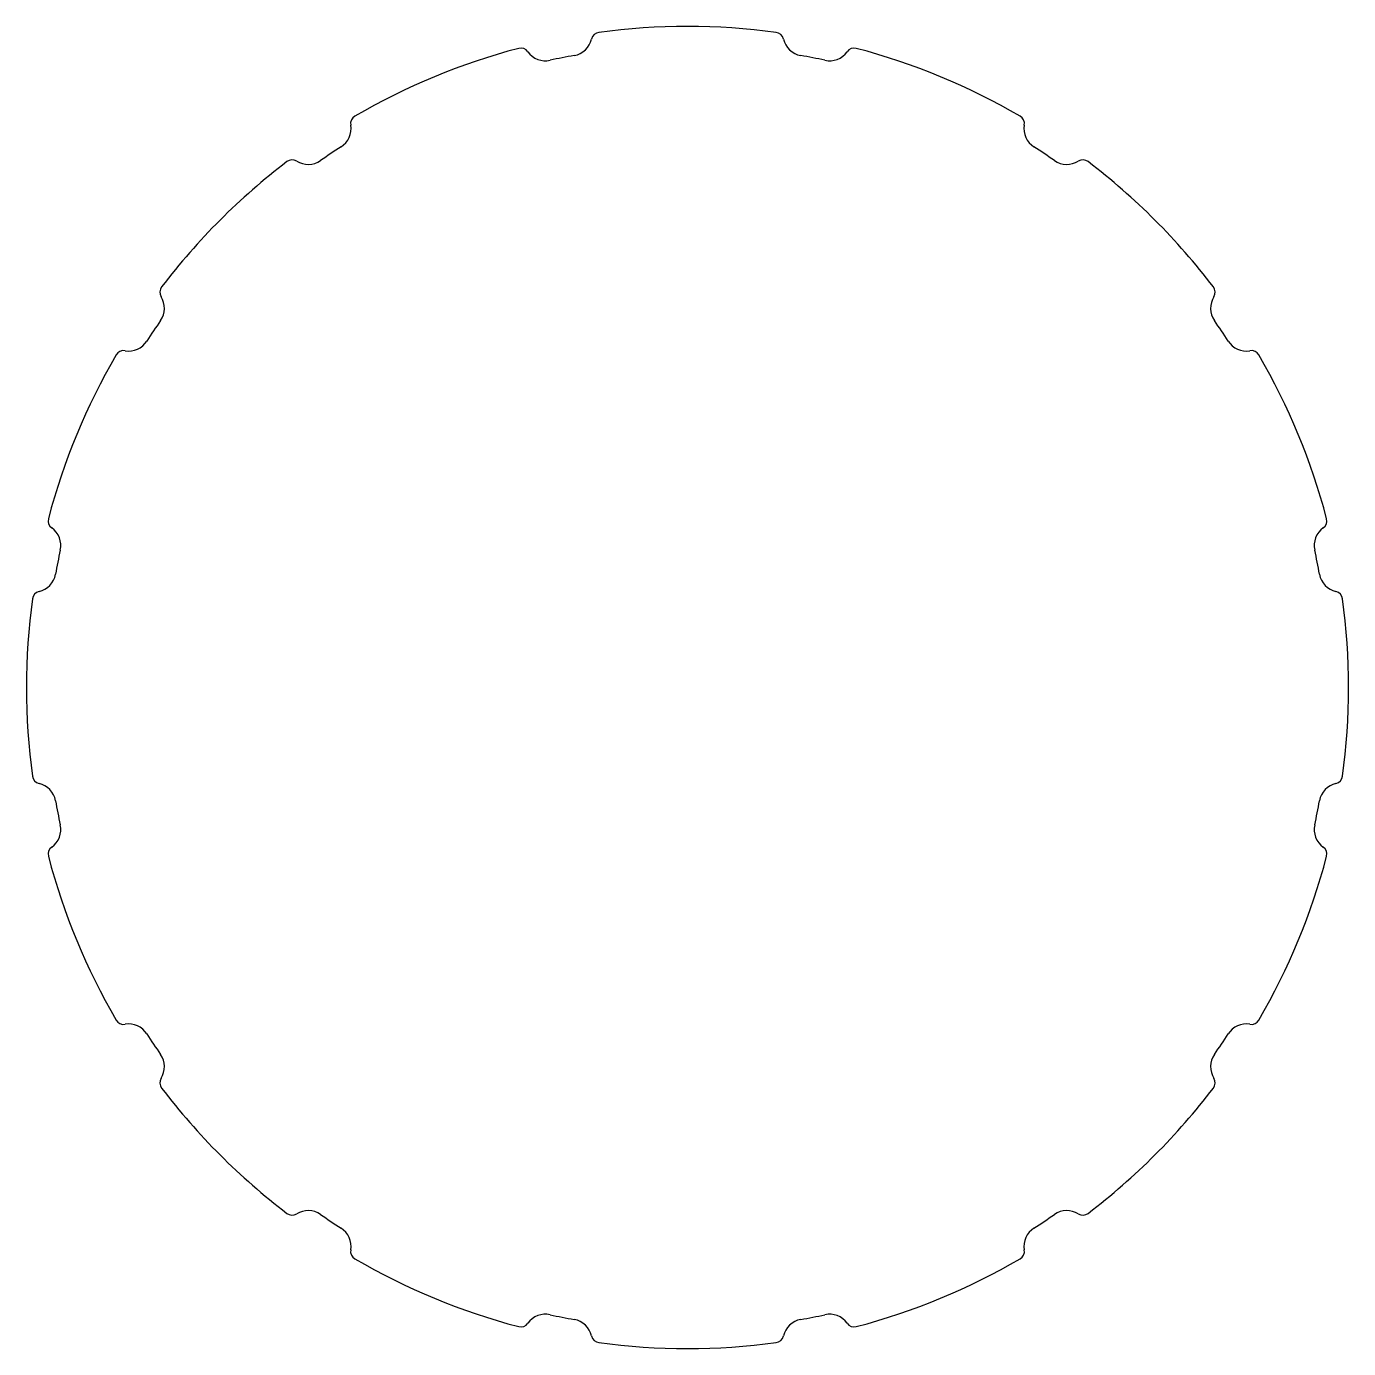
# Model space of a CAD drawing. Extents: x -0.61 to 0.61, y -0.61 to 0.61.
import ezdxf

# ---------------------------------------------------------------- set-up
doc = ezdxf.new("R2010")
doc.units = 0
doc.header["$MEASUREMENT"] = 0
doc.layers.get('0').update_dxf_attribs({"linetype": 'CONTINUOUS'})

msp = doc.modelspace()

# ---------------------------------------------------------------- linework, layer by layer
at = {"color": 152, "linetype": 'CONTINUOUS'}
for centre, radius, start, end in [((-0.108, 0.6029), 0.02, 280.154, 346.9103), ((-0.0807, 0.5966), 0.008, 97.7046, 166.9103), ((0, 0), 0.61, 82.2954, 97.7046), ((0.0807, 0.5966), 0.008, 13.0897, 82.2954), ((0.108, 0.6029), 0.02, 193.0897, 259.846), ((0, 0), 0.61, 104.7954, 120.2046), ((-0.1537, 0.582), 0.008, 35.5897, 104.7954), ((-0.131, 0.5983), 0.02, 215.5897, 282.346), ((0.131, 0.5983), 0.02, 257.654, 324.4103), ((0.1537, 0.582), 0.008, 75.2046, 144.4103), ((0, 0), 0.61, 59.7954, 75.2046), ((0, 0), 0.5925, 100.154, 102.346), ((0, 0), 0.5925, 77.654, 79.846), ((-0.3029, 0.5203), 0.008, 120.2046, 189.4103), ((0.3029, 0.5203), 0.008, 350.5897, 59.7954), ((-0.3305, 0.5157), 0.02, 302.654, 9.4103), ((0.3305, 0.5157), 0.02, 170.5897, 237.346), ((0, 0), 0.5925, 122.654, 124.846), ((0, 0), 0.5925, 55.154, 57.346), ((0, 0), 0.61, 127.2954, 142.7046), ((-0.3648, 0.4789), 0.008, 58.0897, 127.2954), ((-0.35, 0.5027), 0.02, 238.0897, 304.846), ((0.35, 0.5027), 0.02, 235.154, 301.9103), ((0.3648, 0.4789), 0.008, 52.7046, 121.9103), ((0, 0), 0.61, 37.2954, 52.7046), ((-0.4789, 0.3648), 0.008, 142.7046, 211.9103), ((0.4789, 0.3648), 0.008, 328.0897, 37.2954), ((-0.5027, 0.35), 0.02, 325.154, 31.9103), ((0.5027, 0.35), 0.02, 148.0897, 214.846), ((0, 0), 0.5925, 145.154, 147.346), ((0, 0), 0.5925, 32.654, 34.846), ((-0.5157, 0.3305), 0.02, 260.5897, 327.346), ((0.5157, 0.3305), 0.02, 212.654, 279.4103), ((0, 0), 0.61, 149.7954, 165.2046), ((-0.5203, 0.3029), 0.008, 80.5897, 149.7954), ((0.5203, 0.3029), 0.008, 30.2046, 99.4103), ((0, 0), 0.61, 14.7954, 30.2046), ((-0.582, 0.1537), 0.008, 165.2046, 234.4103), ((-0.5983, 0.131), 0.02, 347.654, 54.4103), ((0.5983, 0.131), 0.02, 125.5897, 192.346), ((0.582, 0.1537), 0.008, 305.5897, 14.7954), ((0, 0), 0.5925, 167.654, 169.846), ((0, 0), 0.5925, 10.154, 12.346), ((-0.6029, 0.108), 0.02, 283.0897, 349.846), ((0.6029, 0.108), 0.02, 190.154, 256.9103), ((-0.5966, 0.0807), 0.008, 103.0897, 172.2954), ((0.5966, 0.0807), 0.008, 7.7046, 76.9103), ((0, 0), 0.61, 172.2954, 187.7046), ((0, 0), 0.61, 352.2954, 7.7046), ((-0.5966, -0.0807), 0.008, 187.7046, 256.9103), ((0.5966, -0.0807), 0.008, 283.0897, 352.2954), ((-0.6029, -0.108), 0.02, 10.154, 76.9103), ((0.6029, -0.108), 0.02, 103.0897, 169.846), ((0, 0), 0.5925, 190.154, 192.346), ((0, 0), 0.5925, 347.654, 349.846), ((-0.5983, -0.131), 0.02, 305.5897, 12.346), ((0.5983, -0.131), 0.02, 167.654, 234.4103), ((-0.582, -0.1537), 0.008, 125.5897, 194.7954), ((0, 0), 0.61, 194.7954, 210.2046), ((0, 0), 0.61, 329.7954, 345.2046), ((0.582, -0.1537), 0.008, 345.2046, 54.4103), ((-0.5203, -0.3029), 0.008, 210.2046, 279.4103), ((-0.5157, -0.3305), 0.02, 32.654, 99.4103), ((0.5157, -0.3305), 0.02, 80.5897, 147.346), ((0.5203, -0.3029), 0.008, 260.5897, 329.7954), ((0, 0), 0.5925, 212.654, 214.846), ((0, 0), 0.5925, 325.154, 327.346), ((-0.5027, -0.35), 0.02, 328.0897, 34.846), ((0.5027, -0.35), 0.02, 145.154, 211.9103), ((-0.4789, -0.3648), 0.008, 148.0897, 217.2954), ((0.4789, -0.3648), 0.008, 322.7046, 31.9103), ((0, 0), 0.61, 217.2954, 232.7046), ((0, 0), 0.61, 307.2954, 322.7046), ((-0.3648, -0.4789), 0.008, 232.7046, 301.9103), ((-0.35, -0.5027), 0.02, 55.154, 121.9103), ((0, 0), 0.5925, 235.154, 237.346), ((0, 0), 0.5925, 302.654, 304.846), ((0.35, -0.5027), 0.02, 58.0897, 124.846), ((0.3648, -0.4789), 0.008, 238.0897, 307.2954), ((-0.3305, -0.5157), 0.02, 350.5897, 57.346), ((0.3305, -0.5157), 0.02, 122.654, 189.4103), ((-0.3029, -0.5203), 0.008, 170.5897, 239.7954), ((0.3029, -0.5203), 0.008, 300.2046, 9.4103), ((0, 0), 0.61, 239.7954, 255.2046), ((0, 0), 0.61, 284.7954, 300.2046), ((-0.131, -0.5983), 0.02, 77.654, 144.4103), ((0, 0), 0.5925, 257.654, 259.846), ((-0.108, -0.6029), 0.02, 13.0897, 79.846), ((0.108, -0.6029), 0.02, 100.154, 166.9103), ((0, 0), 0.5925, 280.154, 282.346), ((0.131, -0.5983), 0.02, 35.5897, 102.346), ((-0.1537, -0.582), 0.008, 255.2046, 324.4103), ((0.1537, -0.582), 0.008, 215.5897, 284.7954), ((-0.0807, -0.5966), 0.008, 193.0897, 262.2954), ((0, 0), 0.61, 262.2954, 277.7046), ((0.0807, -0.5966), 0.008, 277.7046, 346.9103)]:
    msp.add_arc(centre, radius, start, end, dxfattribs=at)

doc.saveas('drawing.dxf')
